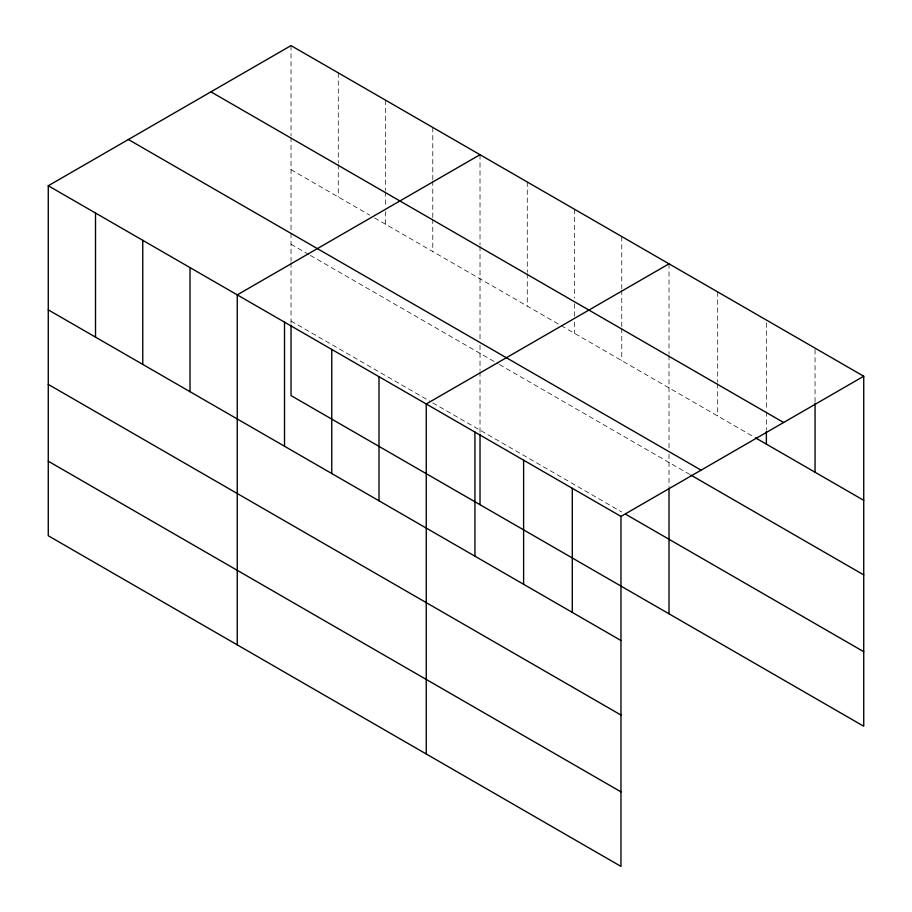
<?xml version="1.0" encoding="UTF-8"?>
<svg xmlns="http://www.w3.org/2000/svg" width="912" height="912" viewBox="0 0 912 912"><rect width="100%" height="100%" fill="white"/><g stroke="black" fill="none" stroke-linecap="round" stroke-linejoin="round"><path stroke-width="0.68" stroke-dasharray="4.56 3.42" d="M291.031 169.689L369.782 215.152M374.627 217.957L559.979 324.968M561.188 325.664L754.201 437.099M291.031 244.245L309.202 254.733M310.411 255.428L498.191 363.842M499.411 364.549L689.7 474.411M291.031 321.047L430.35 401.485M432.778 402.887L621.767 511.997M815.054 349.547L815.054 401.725M766.376 322.859L766.376 410.286M766.376 411.7L766.376 430.031M717.698 291.931L717.698 382.185M717.698 383.587L717.698 416.02M669.009 263.83L669.009 354.073M669.009 355.486L669.009 448.658M669.009 454.187L669.009 486.643M621.767 236.55L621.767 288.728M621.767 290.13L621.767 326.792M621.767 328.206L621.767 360.639M574.514 209.27L574.514 298.11M574.514 303.753L574.514 316.441M574.514 322.084L574.514 333.359M527.273 181.99L527.273 272.243M527.273 273.646L527.273 306.079M480.02 154.709L480.02 244.963M480.02 246.377L480.02 339.549M480.02 345.067L480.02 370.42M480.02 371.845L480.02 432.926M432.778 127.441L432.778 179.607M432.778 181.021L432.778 217.683M432.778 219.097L432.778 251.53M385.525 100.16L385.525 190.403M385.525 191.816L385.525 205.918M385.525 211.561L385.525 224.249M338.284 72.88L338.284 163.123M338.284 164.536L338.284 196.969M291.031 45.6L291.031 135.854M291.031 137.256L291.031 231.819M291.031 233.198L291.031 261.311M291.031 262.736L291.031 323.806"/><path stroke-width="1.37" d="M48.268 185.763L620.969 516.409L620.969 866.4L48.268 535.754L48.268 185.763L291.031 45.6L863.732 376.246L863.732 726.237L291.031 395.591L291.031 325.185M480.02 154.709L237.257 294.872L237.257 644.864M669.009 263.83L426.246 403.982L426.246 753.985M620.969 516.409L863.732 376.246M210.923 91.85L783.625 422.495M755.421 437.806L863.732 500.335M128.375 139.502L701.077 470.147M690.92 475.118L863.732 574.891M625.404 514.094L863.732 651.692M48.268 309.852L620.969 640.498M48.268 384.397L620.969 715.042M48.268 461.21L620.969 791.855M815.054 403.138L815.054 472.234M766.376 431.433L766.376 444.133M669.009 488.068L669.009 613.822M572.291 488.296L572.291 612.397M523.613 460.195L523.613 584.284M480.02 434.306L480.02 504.712M474.935 432.094L474.935 556.183M379.004 376.702L379.004 500.802M331.751 349.433L331.751 473.522M284.51 322.153L284.51 446.242M190.015 267.592L190.015 391.681M142.762 240.312L142.762 364.412M95.509 213.032L95.509 337.132"/></g></svg>
